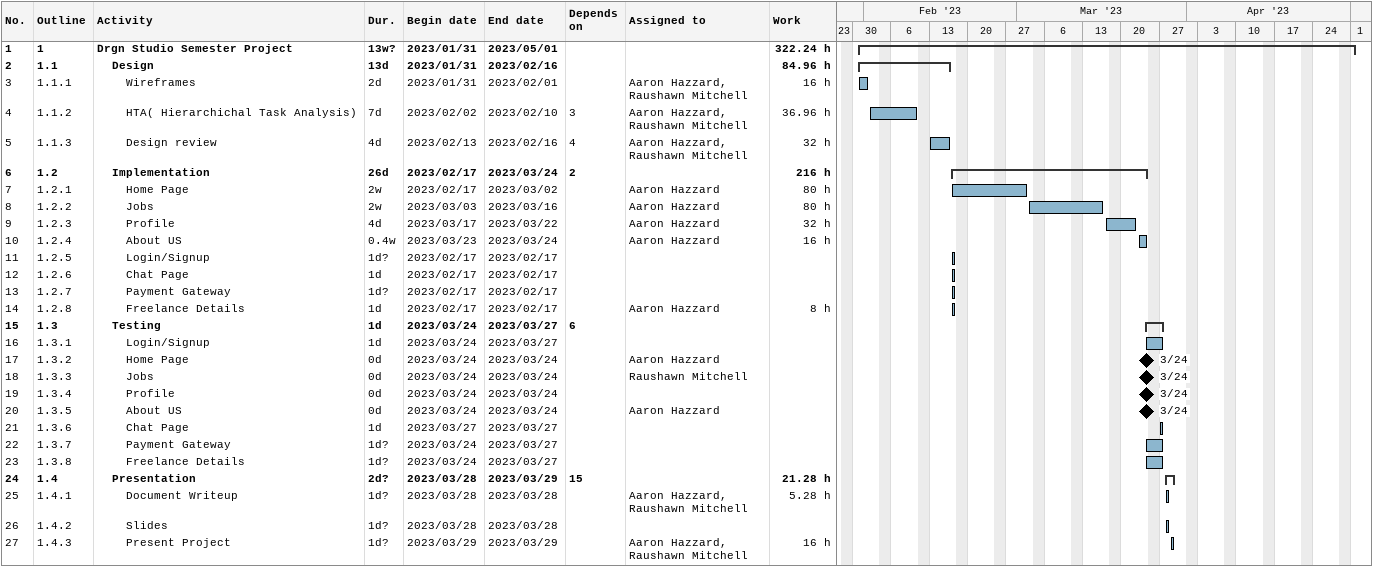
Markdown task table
| ID | WBS | Task | Duration | Start | Finish | Predecessors | Resources | Work (h) |
|---|---|---|---|---|---|---|---|---|
| 1 | 1 | **Drgn Studio Semester Project** | 13w? | 2023-01-31 | 2023-05-01 |  |  | 322.24 |
| 2 | 1.1 | **Design** | 13d | 2023-01-31 | 2023-02-16 |  |  | 84.96 |
| 3 | 1.1.1 | Wireframes | 2d | 2023-01-31 | 2023-02-01 |  | Aaron Hazzard, Raushawn Mitchell | 16 |
| 4 | 1.1.2 | HTA( Hierarchichal Task Analysis) | 7d | 2023-02-02 | 2023-02-10 | 3 | Aaron Hazzard, Raushawn Mitchell | 36.96 |
| 5 | 1.1.3 | Design review | 4d | 2023-02-13 | 2023-02-16 | 4 | Aaron Hazzard, Raushawn Mitchell | 32 |
| 6 | 1.2 | **Implementation** | 26d | 2023-02-17 | 2023-03-24 | 2 |  | 216 |
| 7 | 1.2.1 | Home Page | 2w | 2023-02-17 | 2023-03-02 |  | Aaron Hazzard | 80 |
| 8 | 1.2.2 | Jobs | 2w | 2023-03-03 | 2023-03-16 |  | Aaron Hazzard | 80 |
| 9 | 1.2.3 | Profile | 4d | 2023-03-17 | 2023-03-22 |  | Aaron Hazzard | 32 |
| 10 | 1.2.4 | About US | 0.4w | 2023-03-23 | 2023-03-24 |  | Aaron Hazzard | 16 |
| 11 | 1.2.5 | Login/Signup | 1d? | 2023-02-17 | 2023-02-17 |  |  |  |
| 12 | 1.2.6 | Chat Page | 1d | 2023-02-17 | 2023-02-17 |  |  |  |
| 13 | 1.2.7 | Payment Gateway | 1d? | 2023-02-17 | 2023-02-17 |  |  |  |
| 14 | 1.2.8 | Freelance Details | 1d | 2023-02-17 | 2023-02-17 |  | Aaron Hazzard | 8 |
| 15 | 1.3 | **Testing** | 1d | 2023-03-24 | 2023-03-27 | 6 |  |  |
| 16 | 1.3.1 | Login/Signup | 1d | 2023-03-24 | 2023-03-27 |  |  |  |
| 17 | 1.3.2 | Home Page | 0d | 2023-03-24 | 2023-03-24 |  | Aaron Hazzard |  |
| 18 | 1.3.3 | Jobs | 0d | 2023-03-24 | 2023-03-24 |  | Raushawn Mitchell |  |
| 19 | 1.3.4 | Profile | 0d | 2023-03-24 | 2023-03-24 |  |  |  |
| 20 | 1.3.5 | About US | 0d | 2023-03-24 | 2023-03-24 |  | Aaron Hazzard |  |
| 21 | 1.3.6 | Chat Page | 1d | 2023-03-27 | 2023-03-27 |  |  |  |
| 22 | 1.3.7 | Payment Gateway | 1d? | 2023-03-24 | 2023-03-27 |  |  |  |
| 23 | 1.3.8 | Freelance Details | 1d? | 2023-03-24 | 2023-03-27 |  |  |  |
| 24 | 1.4 | **Presentation** | 2d? | 2023-03-28 | 2023-03-29 | 15 |  | 21.28 |
| 25 | 1.4.1 | Document Writeup | 1d? | 2023-03-28 | 2023-03-28 |  | Aaron Hazzard, Raushawn Mitchell | 5.28 |
| 26 | 1.4.2 | Slides | 1d? | 2023-03-28 | 2023-03-28 |  |  |  |
| 27 | 1.4.3 | Present Project | 1d? | 2023-03-29 | 2023-03-29 |  | Aaron Hazzard, Raushawn Mitchell | 16 |
